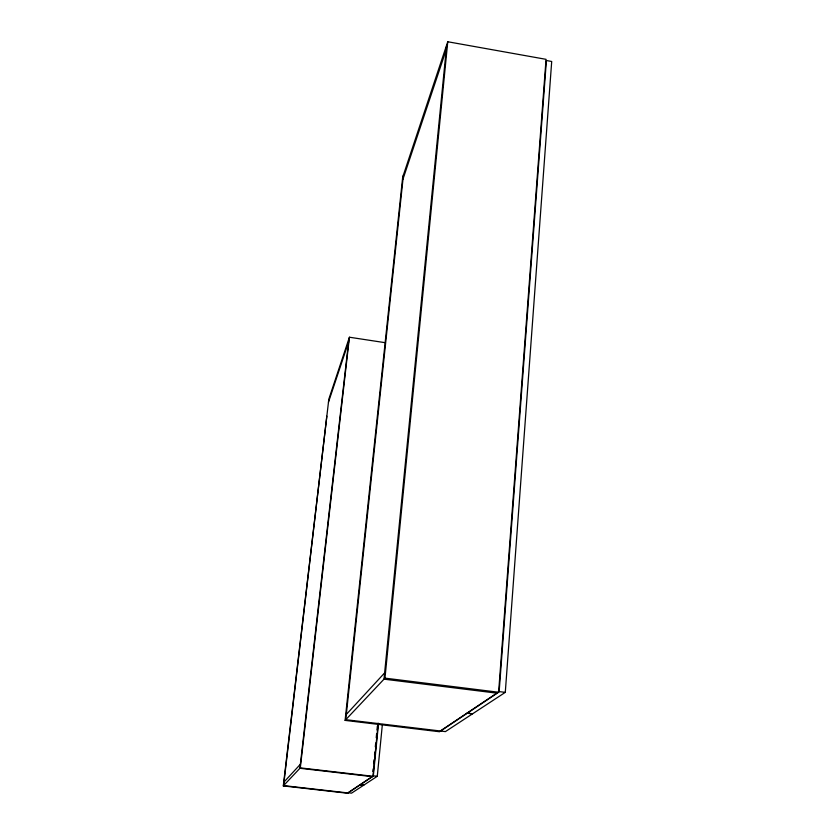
<?xml version="1.0" encoding="UTF-8"?>
<svg xmlns="http://www.w3.org/2000/svg" width="835" height="835" viewBox="0 0 835 835"><rect width="100%" height="100%" fill="white"/><g stroke="black" fill="none" stroke-linecap="round" stroke-linejoin="round"><path stroke-width="1.25" d="M499.153 691.599L546.403 60.527L551.705 61.477L505.29 692.361L472.641 713.768L467.068 713.08L499.153 691.599L505.29 692.361M498.61 692.246L546.048 59.337L447.758 41.75L402.679 177.218L345.105 720.386L439.544 731.742L498.61 692.246L384.966 678.135L345.105 720.386M377.274 776.289L373.339 775.83L348.059 792.759L351.545 793.156L377.274 776.289L382.367 724.477M372.869 771.477L373.13 768.889M373.642 763.701L374.028 759.808M374.539 754.621L374.8 752.032M375.312 746.845L375.698 742.952M376.22 737.764L376.606 733.871M376.992 729.978L377.378 726.085M326.829 416.174L283.295 785.923L347.558 793.25L372.921 776.289L378.192 723.152M373.339 775.83L378.474 724.008M446.704 44.944L384.006 679.158L497.19 693.196M384.966 678.135L447.758 41.75M403.441 174.922L345.763 719.686L445.42 731.606L472.474 713.873L466.901 713.194L440.316 730.99M348.957 338.634L299.922 768.284L372.358 776.665M283.295 785.923L300.308 767.876L349.427 337.225L384.987 342.653M349.427 337.225L328.823 399.151L283.587 785.599L348.007 792.947M328.458 402.209L348.571 341.995M403.002 179.066L446.234 49.672M284.015 782.009L300.381 764.255M346.327 714.436L384.622 672.906M300.308 767.876L372.921 776.289M359.958 784.785L363.653 785.213M359.885 784.837L363.58 785.265"/></g></svg>
